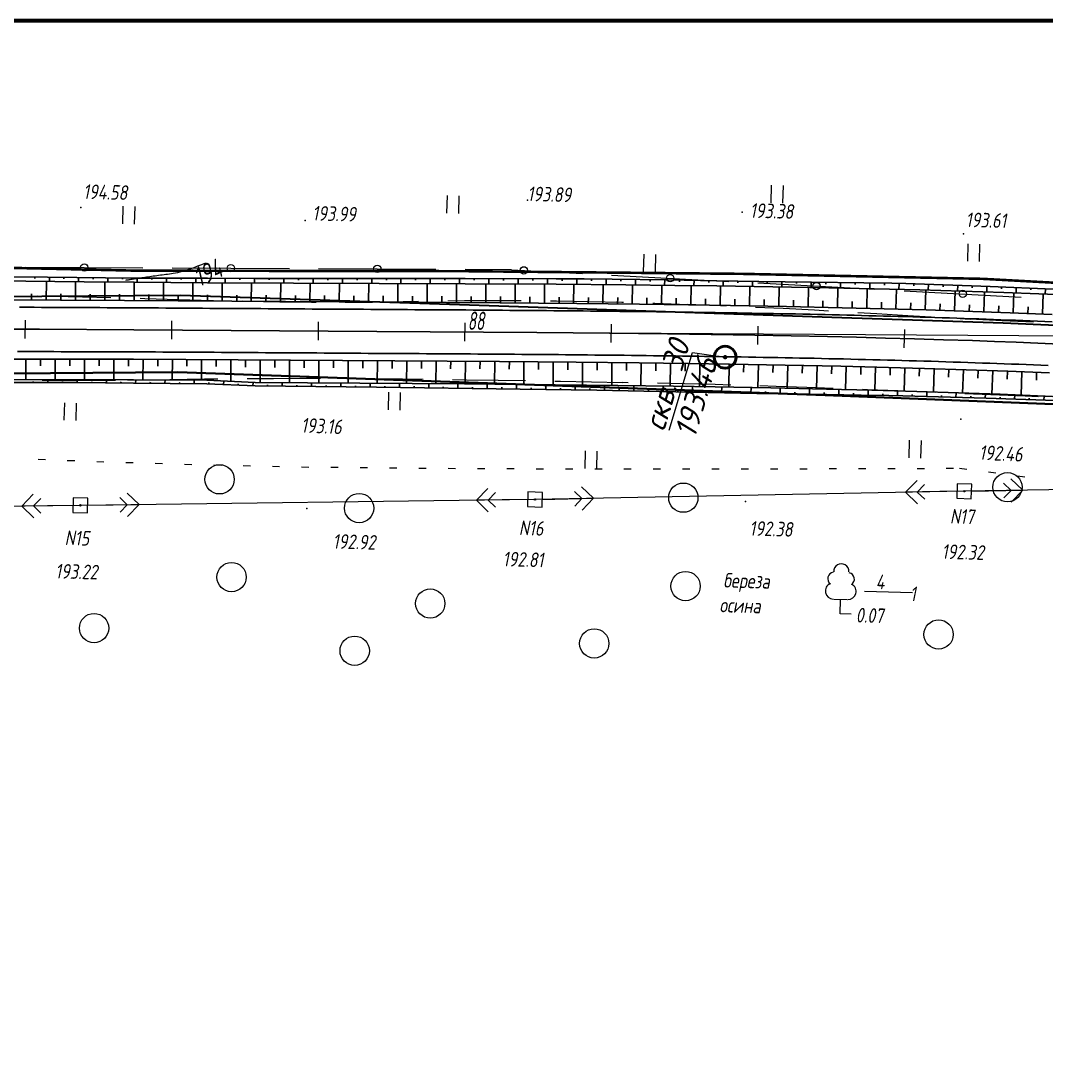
# Paper-space layout 'Лист1' of a CAD drawing. Header units: millimetres. Extents: x -631 to 409, y -3 to 286.
# Drawn here: x -25.3 to 114.6, y 143.5 to 286.5 of the extents above; entities that cross this region are included whole.
import ezdxf

# ---------------------------------------------------------------- set-up
doc = ezdxf.new("R2010")
doc.units = ezdxf.units.MM
doc.linetypes.add('CONTI', pattern=[0])
for name, color, linetype, lineweight in [('10', 1, 'Continuous', 35), ('геология', 7, 'Continuous', 20), ('КОПИЯ_ОСЬ_13_ОТКОСЫ', 7, 'Continuous', 30), ('КОПИЯ_ОСЬ_ГРАНИЦЫ_ПОЛОС', 7, 'Continuous', 30), ('ОСЬ_ВЕРХ_ПОКРЫТИЯ_ГРАНИЦЫ_ПОЛОС', 7, 'Continuous', 30), ('ОСЬ_ВЕРХ_ПОКРЫТИЯ_ОСЬ', 1, 'Continuous', 30)]:
    doc.layers.add(name, color=color, linetype=linetype, lineweight=lineweight)
for name, color, linetype in [('_Оформление', 7, 'Continuous'), ('_Ростелеком', 6, 'Continuous'), ('GOR_BDEFAULT', 212, 'CONTI'), ('NAD_MDEFAULT', 7, 'CONTI'), ('PI_OTDEFAULT', 172, 'CONTI'), ('PI_TTDEFAULT', 5, 'CONTI'), ('PLN_O', 7, 'CONTI'), ('SIT_LDEFAULT', 7, 'CONTI'), ('USLZNDEFAULT', 7, 'CONTI'), ('ZAPSKDEFAULT', 7, 'CONTI'), ('КОПИЯ_ОСЬ_ТАНГЕНСЫ', 1, 'Continuous'), ('ОСЬ_ВЕРХ_ПОКРЫТИЯ_ПИКЕТЫ', 1, 'Continuous')]:
    doc.layers.add(name, color=color, linetype=linetype)
doc.styles.add('eskd', font='isocpeur.ttf', dxfattribs={"width": 1.2, "height": 2})
doc.styles.add('SHRFT', font='isocpeui.ttf')
doc.styles.get("Standard").update_dxf_attribs({"font": 'isocpeui.ttf'})
doc.styles.add('ГОСТ', font='isocpeur.ttf', dxfattribs={"height": 4})
doc.linetypes.add('Связь', pattern='A,12.5,[130,ltypeshp.shx,S=1,R=-30,X=0,Y=0.9],1,[130,ltypeshp.shx,S=1,R=-30,X=0,Y=0.9],1,[130,ltypeshp.shx,S=1,R=-30,X=0,Y=0.9],4.5', length=19)

# ---------------------------------------------------------------- blocks, each defined once
blk = doc.blocks.new('BL_2011')
at = {"color": 0}
for p, q in [((0, 0), (0, 2.4)), ((1.6, 0), (1.6, 2.4))]:
    blk.add_line(p, q, dxfattribs=at)
blk = doc.blocks.new('BL_2004')
at = {"color": 0}
blk.add_circle((0, 0), 2, dxfattribs=at)
blk = doc.blocks.new('BL_27')
at = {"color": 0}
for p, q in [((1, 1), (-1, 1)), ((-1, 1), (-1, -1)), ((1, -1), (1, 1)), ((-1, -1), (1, -1))]:
    blk.add_line(p, q, dxfattribs=at)
blk.add_circle((0, 0), 0.1, dxfattribs=at)
blk = doc.blocks.new('BL_104')
at = {"color": 0}
for p, q in [((-0.9, 2), (0.9, 2)), ((0, 0), (0, 2)), ((1.5, 0), (0, 0))]:
    blk.add_line(p, q, dxfattribs=at)
for centre, radius, start, end in [((0, 5.8), 1.04, 358, 185), ((-0.94, 4.8), 0.88, 100, 235), ((0.94, 4.8), 0.88, 305, 80), ((-1, 3.1), 1.1, 115, 270), ((1, 3.1), 1.1, 270, 65)]:
    blk.add_arc(centre, radius, start, end, dxfattribs=at)

psp = doc.layouts.new('Лист1')

# ---------------------------------------------------------------- linework, layer by layer
at = {"layer": '10'}
for points in [[(363.15, 217.98), (270.61, 240.2), (270.61, 240.2), (165.72, 252.11), (138.5, 253.16), (135.53, 244.03), (108.75, 245.22), (85.35, 246.01), (35.89, 247.68), (-3.54, 249), (-54.06, 248.62), (-56.58, 258.29), (-92.37, 258.43), (-170.38, 249.03)], [(358.59, 198.79), (260.03, 220.95), (172.12, 231.93), (84.45, 235.37), (-3.92, 238.51), (-96.69, 237.8), (-169.26, 228.22), (-179.86, 225.38), (-179.86, 225.38), (-219.76, 204.92), (-333.48, 155.76), (-439.31, 106.41), (-511.15, 56.46), (-555.55, 25.63), (-567.6, 12.84)], [(-567.6, 12.84), (-555.55, 25.63), (-511.15, 56.46), (-439.31, 106.41), (-333.48, 155.76), (-219.76, 204.92), (-179.86, 225.38), (-179.86, 225.38), (-169.26, 228.22), (-96.69, 237.8), (-3.92, 238.51), (84.45, 235.37), (172.12, 231.93), (260.03, 220.95), (358.59, 198.79)]]:
    psp.add_lwpolyline(points, dxfattribs=at)
at = {"layer": '_Оформление', "lineweight": 70, "ltscale": 200}
psp.add_lwpolyline([(409.25, 286.47), (-630.97, 286.47), (-630.97, 0.59), (409.25, 0.59)], close=True, dxfattribs=at)
at = {"layer": '_Ростелеком', "color": 5, "linetype": 'Связь', "const_width": 0.35}
psp.add_lwpolyline([(362.62, 215.74), (359.57, 216.81), (326.08, 224.47), (287.84, 232.64), (256.85, 238.39), (230.59, 242.78), (202.55, 246.74), (170.95, 250.01), (152.88, 250.06), (137.33, 249.57), (105.95, 251.27), (73.11, 251.95), (34.78, 252.32), (-9.41, 252.38), (-55.31, 253.41), (-77.73, 256.3), (-104.02, 254.56), (-126.94, 251.99)], dxfattribs=at)
at = {"layer": 'GOR_BDEFAULT', "color": 212, "elevation": 194, "flags": 128}
psp.add_lwpolyline([(-0.11, 253.42), (-0.69, 253.19), (-1.22, 252.98), (-1.72, 252.79), (-2.16, 252.63), (-2.58, 252.5), (-2.97, 252.38), (-3.32, 252.28), (-3.65, 252.19), (-3.95, 252.11), (-4.24, 252.05), (-4.52, 252), (-4.78, 251.95), (-5.04, 251.91), (-5.29, 251.88), (-5.52, 251.85), (-5.78, 251.81), (-6.03, 251.78), (-6.27, 251.75), (-6.52, 251.71), (-6.77, 251.68), (-7.01, 251.65), (-7.25, 251.62), (-7.49, 251.58), (-7.72, 251.55), (-7.96, 251.51), (-8.19, 251.49), (-8.41, 251.45), (-8.63, 251.42), (-8.83, 251.4), (-9.03, 251.36), (-9.23, 251.34), (-9.4, 251.31), (-9.59, 251.29), (-9.75, 251.25), (-9.9, 251.24), (-10.06, 251.21), (-10.2, 251.19), (-10.33, 251.16), (-10.46, 251.15), (-10.58, 251.13), (-10.68, 251.11), (-10.78, 251.1), (-10.88, 251.09), (-10.95, 251.07), (-11.03, 251.06)], dxfattribs=at)
at = {"layer": 'NAD_MDEFAULT', "color": 0}
psp.add_line((89.84, 208.63), (96.4, 208.45), dxfattribs=at)
at = {"layer": 'PI_TTDEFAULT', "color": 5}
for p in [(43.84, 261.99, 193.89), (-17.15, 261.01, 194.58), (73.11, 260.37, 193.38), (13.47, 259.25, 193.99), (103.33, 257.43, 193.61), (103, 232.13, 192.46), (103.44, 222.28, 192.32), (-17.2, 220.35, 193.22), (44.85, 221.15, 192.81), (73.58, 220.89, 192.38), (13.71, 219.91, 192.92)]:
    psp.add_point(p, dxfattribs=at)
at = {"layer": 'PLN_O'}
for p, q in [((-24.67, 252.87), (-8.67, 252.79)), ((-4.67, 252.76), (11.33, 252.68)), ((15.32, 252.66), (31.33, 252.58)), ((35.33, 252.57), (41.65, 252.53)), ((41.65, 252.52), (51.32, 252)), ((55.31, 251.78), (71.29, 250.92)), ((75.28, 250.71), (91.26, 249.86)), ((95.25, 249.65), (111.23, 248.79))]:
    psp.add_line(p, q, dxfattribs=at)
for centre in [(-16.67, 252.83), (3.33, 252.73), (23.33, 252.63), (43.33, 252.43), (63.3, 251.35), (83.27, 250.29), (103.24, 249.22)]:
    psp.add_circle(centre, 0.5, dxfattribs=at)
at = {"layer": 'SIT_LDEFAULT', "color": 7}
for p, q in [((-20.86, 248.84), (-23.03, 248.91)), ((-16.92, 248.77), (-20.86, 248.85)), ((-13.03, 248.68), (-16.92, 248.78)), ((-8.41, 248.56), (-9.04, 248.58)), ((-3.82, 248.42), (-8.41, 248.56)), ((0.84, 248.29), (-3.82, 248.42)), ((0.96, 248.29), (0.84, 248.29)), ((5.5, 248.18), (4.96, 248.2)), ((10.03, 248.08), (5.5, 248.18)), ((14.34, 248.03), (10.03, 248.08)), ((14.96, 248.04), (14.34, 248.03)), ((22.69, 248.06), (18.96, 248.03)), ((26.86, 248.13), (22.69, 248.06)), ((28.97, 248.17), (26.86, 248.13)), ((35.21, 248.26), (32.95, 248.23)), ((39.38, 248.29), (35.21, 248.27)), ((42.95, 248.28), (39.38, 248.29)), ((47.81, 248.22), (46.96, 248.24)), ((52.21, 248.14), (47.81, 248.22)), ((56.69, 248.02), (52.21, 248.14)), ((56.95, 248.02), (56.69, 248.02)), ((61.21, 247.89), (60.95, 247.9)), ((65.72, 247.74), (61.21, 247.89)), ((70.16, 247.58), (65.72, 247.75)), ((70.95, 247.55), (70.17, 247.58)), ((78.75, 247.21), (74.95, 247.38)), ((83.01, 246.98), (78.75, 247.21)), ((84.92, 246.87), (83.01, 246.98)), ((91.51, 246.49), (88.92, 246.64)), ((95.76, 246.22), (91.51, 246.49)), ((98.91, 246.03), (95.76, 246.21)), ((104.27, 245.74), (102.89, 245.82)), ((108.63, 245.55), (104.27, 245.75)), ((112.88, 245.37), (108.63, 245.55)), ((-22.43, 237.45), (-22.15, 237.45)), ((-22.15, 237.44), (-18.19, 237.43)), ((-18.19, 237.43), (-14.05, 237.45)), ((-14.05, 237.45), (-12.43, 237.46)), ((-8.43, 237.5), (-4.98, 237.54)), ((-4.98, 237.54), (-0.24, 237.6)), ((-0.24, 237.6), (1.58, 237.62)), ((5.57, 237.65), (9.16, 237.68)), ((9.16, 237.68), (13.64, 237.69)), ((13.64, 237.69), (15.58, 237.69)), ((19.58, 237.65), (22.39, 237.64)), ((22.39, 237.65), (26.78, 237.61)), ((26.78, 237.61), (29.58, 237.58)), ((33.57, 237.52), (35.52, 237.49)), ((35.52, 237.49), (39.84, 237.43)), ((39.84, 237.43), (43.57, 237.37)), ((47.57, 237.3), (48.32, 237.28)), ((48.32, 237.29), (52.56, 237.22)), ((52.56, 237.22), (56.8, 237.14)), ((56.8, 237.15), (57.58, 237.13)), ((61.57, 237.06), (65.26, 236.99)), ((65.26, 236.99), (69.46, 236.88)), ((69.46, 236.87), (71.57, 236.82)), ((75.56, 236.69), (77.78, 236.62)), ((77.78, 236.62), (81.94, 236.49)), ((81.94, 236.48), (85.56, 236.35)), ((89.56, 236.19), (90.24, 236.17)), ((90.25, 236.18), (94.4, 236.01)), ((94.4, 236.01), (98.56, 235.84)), ((98.56, 235.84), (99.54, 235.8)), ((103.54, 235.63), (107.06, 235.49)), ((107.06, 235.49), (111.75, 235.3)), ((111.75, 235.29), (113.53, 235.22)), ((-22.98, 226.64), (-21.98, 226.6)), ((-18.99, 226.49), (-18.04, 226.46)), ((-18.04, 226.45), (-17.98, 226.45)), ((-14.98, 226.35), (-13.98, 226.31)), ((-10.98, 226.22), (-9.98, 226.18)), ((-6.99, 226.1), (-5.99, 226.06)), ((-2.99, 225.97), (-1.99, 225.93)), ((1.01, 225.87), (2.01, 225.85)), ((5.01, 225.78), (6, 225.75)), ((9, 225.69), (9.99, 225.66)), ((13, 225.59), (14, 225.58)), ((17, 225.55), (18, 225.54)), ((21, 225.51), (22, 225.51)), ((25, 225.47), (26, 225.46)), ((29.01, 225.43), (30.01, 225.43)), ((33.01, 225.41), (34.01, 225.4)), ((37.01, 225.39), (38.01, 225.38)), ((41.01, 225.36), (42.01, 225.36)), ((45, 225.34), (46, 225.34)), ((49.01, 225.34), (50.01, 225.33)), ((53, 225.33), (54, 225.32)), ((57, 225.33), (58, 225.32)), ((61, 225.32), (62, 225.32)), ((65.01, 225.32), (66.01, 225.33)), ((69, 225.32), (70.01, 225.32)), ((73, 225.33), (74, 225.33)), ((77.01, 225.34), (78.01, 225.34)), ((81.01, 225.34), (82.01, 225.35)), ((85.01, 225.36), (86.01, 225.37)), ((89.01, 225.37), (90.01, 225.37)), ((93.01, 225.39), (94.01, 225.39)), ((97.01, 225.4), (98.01, 225.4)), ((101, 225.41), (102, 225.41)), ((102.79, 225.42), (103.78, 225.29)), ((106.76, 224.91), (107.75, 224.78)), ((97.01, 223.76), (95.44, 222.13)), ((97.04, 222.16), (98.02, 223.18)), ((169.07, 223.33), (103.44, 222.28)), ((108.82, 223.37), (109.83, 222.38)), ((111.44, 222.41), (109.81, 223.99)), ((110.72, 224.39), (111.72, 224.26)), ((-23.63, 221.86), (-25.2, 220.24)), ((-9.2, 220.45), (-10.83, 222.03)), ((38.42, 222.67), (36.85, 221.05)), ((38.45, 221.07), (39.44, 222.09)), ((103.44, 222.28), (44.85, 221.15)), ((50.23, 222.25), (51.25, 221.28)), ((52.84, 221.31), (51.21, 222.88)), ((102.44, 222.27), (95.44, 222.13)), ((95.44, 222.13), (97.07, 220.56)), ((98.06, 221.18), (97.04, 222.16)), ((104.43, 222.3), (111.44, 222.41)), ((109.83, 222.38), (108.85, 221.37)), ((109.86, 220.79), (111.44, 222.41)), ((-17.2, 220.35), (-77.9, 219.5)), ((-18.2, 220.34), (-25.2, 220.24)), ((-25.2, 220.24), (-23.58, 218.66)), ((-23.6, 220.27), (-22.61, 221.28)), ((-22.58, 219.28), (-23.6, 220.27)), ((44.85, 221.15), (-17.2, 220.35)), ((-16.21, 220.37), (-9.2, 220.45)), ((-11.81, 221.42), (-10.8, 220.44)), ((-10.8, 220.44), (-11.79, 219.42)), ((-10.78, 218.84), (-9.2, 220.45)), ((43.85, 221.14), (36.85, 221.05)), ((36.85, 221.05), (38.47, 219.47)), ((39.46, 220.09), (38.45, 221.07)), ((45.84, 221.17), (52.84, 221.31)), ((51.25, 221.28), (50.27, 220.26)), ((51.27, 219.68), (52.84, 221.31))]:
    psp.add_line(p, q, dxfattribs=at)
at = {"layer": 'геология', "color": 1, "linetype": 'Continuous'}
for p, q in [((63.19, 230.59), (66.35, 241.22)), ((66.35, 241.22), (70.76, 240.56))]:
    psp.add_line(p, q, dxfattribs=at)
at = {"layer": 'геология', "color": 1, "linetype": 'Continuous', "lineweight": 50}
for radius in [1.5, 0.103]:
    psp.add_circle((70.81, 240.57), radius, dxfattribs=at)
at = {"layer": 'КОПИЯ_ОСЬ_13_ОТКОСЫ'}
for points in [[(-28.69, 251.54), (-21.67, 251.48), (-17.67, 251.43), (-9.87, 251.38), (-4.67, 251.36), (0.13, 251.34), (6.73, 251.32), (15.34, 251.31), (35.34, 251.32), (47.73, 251.27), (51.55, 251.25), (55.37, 251.22), (63, 251.12), (69.69, 251.01), (75.42, 250.91), (82.58, 250.83), (89.75, 250.74), (93.58, 250.67), (95.49, 250.64), (106.97, 250.23), (115.58, 249.87)], [(-28.69, 250.98), (-16.67, 250.88), (-9.87, 250.81), (0.13, 250.74), (35.33, 250.6), (47.73, 250.52), (57.27, 250.44), (63.95, 250.38), (69.67, 250.3), (77.32, 250.19), (84.96, 250.05), (91.17, 249.91), (97.38, 249.75), (108.85, 249.4), (118.42, 249.03)], [(-28.69, 250.98), (-16.67, 250.88), (-9.87, 250.81), (0.13, 250.74), (35.33, 250.6), (47.73, 250.52), (57.27, 250.44), (63.95, 250.38), (69.67, 250.3), (77.32, 250.19), (84.96, 250.05), (91.17, 249.91), (97.38, 249.75), (108.85, 249.4), (118.42, 249.03)], [(-23.44, 251.49), (-23.44, 251.31)], [(-21.87, 248.37), (-21.85, 250.92)], [(-21.44, 251.48), (-21.44, 250.92)], [(-19.44, 251.45), (-19.44, 251.27)], [(-17.87, 248.35), (-17.85, 250.89)], [(-17.44, 251.43), (-17.44, 250.89)], [(-15.44, 251.42), (-15.44, 251.24)], [(-13.87, 248.33), (-13.85, 250.85)], [(-13.44, 251.41), (-13.44, 250.85)], [(-11.44, 251.39), (-11.44, 251.21)], [(-9.87, 248.31), (-9.85, 250.81)], [(-9.44, 251.38), (-9.44, 250.81)], [(-7.44, 251.37), (-7.44, 251.18)], [(-5.87, 248.28), (-5.85, 250.79)], [(-5.44, 251.36), (-5.44, 250.78)], [(-3.44, 251.36), (-3.44, 251.16)], [(-1.87, 248.26), (-1.85, 250.76)], [(-1.44, 251.34), (-1.44, 250.76)], [(0.56, 251.34), (0.56, 251.14)], [(2.13, 248.23), (2.15, 250.74)], [(2.56, 251.33), (2.56, 250.73)], [(4.56, 251.33), (4.56, 251.13)], [(6.13, 248.2), (6.15, 250.72)], [(6.56, 251.32), (6.56, 250.72)], [(8.56, 251.32), (8.56, 251.12)], [(10.13, 248.18), (10.15, 250.7)], [(10.56, 251.32), (10.56, 250.7)], [(12.56, 251.32), (12.56, 251.11)], [(14.13, 248.15), (14.15, 250.69)], [(14.56, 251.31), (14.56, 250.68)], [(16.56, 251.31), (16.56, 251.1)], [(18.13, 248.13), (18.15, 250.67)], [(18.56, 251.32), (18.56, 250.67)], [(20.56, 251.32), (20.56, 251.1)], [(22.13, 248.1), (22.15, 250.65)], [(22.56, 251.32), (22.56, 250.65)], [(24.56, 251.32), (24.56, 251.1)], [(26.13, 248.07), (26.15, 250.64)], [(26.56, 251.32), (26.56, 250.63)], [(28.56, 251.32), (28.56, 251.09)], [(30.13, 248.05), (30.15, 250.62)], [(30.56, 251.32), (30.56, 250.62)], [(32.56, 251.32), (32.56, 251.09)], [(34.13, 248.02), (34.15, 250.6)], [(34.56, 251.32), (34.56, 250.6)], [(36.56, 251.32), (36.56, 251.08)], [(38.13, 247.99), (38.15, 250.58)], [(38.56, 251.31), (38.56, 250.58)], [(40.56, 251.3), (40.56, 251.06)], [(42.13, 247.96), (42.15, 250.56)], [(42.56, 251.29), (42.56, 250.55)], [(44.56, 251.28), (44.56, 251.04)], [(46.13, 247.93), (46.15, 250.53)], [(46.56, 251.27), (46.56, 250.53)], [(48.56, 251.27), (48.56, 251.02)], [(50.13, 247.9), (50.15, 250.5)], [(50.56, 251.26), (50.56, 250.5)], [(52.56, 251.25), (52.56, 250.99)], [(54.13, 247.85), (54.16, 250.47)], [(54.56, 251.23), (54.55, 250.47)], [(56.56, 251.2), (56.56, 250.95)], [(58.13, 247.81), (58.16, 250.44)], [(58.56, 251.17), (58.55, 250.43)], [(60.56, 251.15), (60.56, 250.9)], [(62.13, 247.76), (62.16, 250.39)], [(62.56, 251.12), (62.55, 250.39)], [(64.56, 251.09), (64.56, 250.85)], [(66.13, 247.71), (66.17, 250.35)], [(66.56, 251.06), (66.55, 250.34)], [(68.56, 251.03), (68.56, 250.79)], [(70.13, 247.65), (70.17, 250.3)], [(70.56, 251), (70.55, 250.29)], [(72.56, 250.96), (72.56, 250.73)], [(74.13, 247.59), (74.18, 250.24)], [(74.56, 250.92), (74.55, 250.23)], [(76.56, 250.9), (76.56, 250.67)], [(78.13, 247.51), (78.18, 250.17)], [(78.56, 250.88), (78.55, 250.17)], [(80.56, 250.86), (80.56, 250.62)], [(82.56, 250.83), (82.55, 250.09)], [(84.56, 250.81), (84.56, 250.56)], [(86.56, 250.78), (86.55, 250.01)], [(88.56, 250.75), (88.56, 250.5)], [(90.56, 250.72), (90.55, 249.92)], [(92.56, 250.69), (92.55, 250.42)], [(94.56, 250.65), (94.54, 249.83)], [(96.56, 250.6), (96.55, 250.32)], [(98.56, 250.53), (98.53, 249.72)], [(100.55, 250.46), (100.55, 250.19)], [(102.55, 250.39), (102.53, 249.59)], [(104.55, 250.32), (104.54, 250.05)], [(106.55, 250.25), (106.52, 249.47)], [(108.55, 250.17), (108.54, 249.91)], [(-23.87, 248.38), (-23.86, 249.24)], [(-19.87, 248.36), (-19.86, 249.21)], [(-15.87, 248.34), (-15.86, 249.19)], [(-11.87, 248.32), (-11.86, 249.16)], [(-7.87, 248.3), (-7.86, 249.13)], [(-3.87, 248.27), (-3.86, 249.1)], [(0.13, 248.24), (0.14, 249.08)], [(4.13, 248.22), (4.14, 249.05)], [(8.13, 248.19), (8.14, 249.03)], [(12.13, 248.16), (12.14, 249.01)], [(16.13, 248.14), (16.14, 248.98)], [(20.13, 248.11), (20.14, 248.96)], [(24.13, 248.09), (24.14, 248.94)], [(28.13, 248.06), (28.14, 248.91)], [(32.13, 248.03), (32.14, 248.89)], [(36.13, 248.01), (36.14, 248.87)], [(40.13, 247.98), (40.14, 248.84)], [(44.13, 247.95), (44.14, 248.81)], [(48.13, 247.91), (48.14, 248.78)], [(52.13, 247.88), (52.14, 248.74)], [(82.13, 247.43), (82.18, 250.1)], [(86.13, 247.35), (86.19, 250.02)], [(90.13, 247.24), (90.2, 249.93)], [(94.12, 247.14), (94.2, 249.84)], [(98.12, 247.03), (98.19, 249.73)], [(102.12, 246.9), (102.21, 249.6)], [(106.12, 246.77), (106.21, 249.48)], [(110.12, 246.63), (110.22, 249.34)], [(110.55, 250.08), (110.52, 249.33)], [(112.55, 250), (112.54, 249.75)], [(114.11, 246.47), (114.22, 249.19)], [(114.54, 249.91), (114.51, 249.18)], [(-28.7, 248.41), (-11.18, 248.32), (40.08, 247.98), (50.56, 247.89), (59.14, 247.8), (65.82, 247.72), (71.54, 247.63), (79.17, 247.49), (86.8, 247.33), (98.26, 247.03), (109.71, 246.65), (115.44, 246.42)], [(56.13, 247.83), (56.14, 248.71)], [(60.13, 247.79), (60.14, 248.66)], [(64.13, 247.74), (64.14, 248.61)], [(68.13, 247.68), (68.14, 248.56)], [(72.13, 247.62), (72.14, 248.5)], [(76.13, 247.55), (76.15, 248.44)], [(80.13, 247.47), (80.15, 248.36)], [(84.13, 247.39), (84.15, 248.28)], [(88.13, 247.3), (88.15, 248.19)], [(92.13, 247.19), (92.15, 248.09)], [(96.12, 247.09), (96.15, 247.99)], [(100.12, 246.97), (100.15, 247.87)], [(104.12, 246.83), (104.15, 247.73)], [(108.12, 246.7), (108.15, 247.6)], [(112.11, 246.55), (112.15, 247.46)], [(-28.72, 240.32), (-9.94, 240.31), (40.02, 239.98), (50.49, 239.89), (59.05, 239.8), (65.71, 239.72), (71.41, 239.63), (79.02, 239.5), (86.62, 239.33), (98.02, 239.03), (109.41, 238.65), (115.1, 238.43)], [(-24.65, 240.32), (-24.65, 237.52)], [(-22.65, 240.32), (-22.65, 239.38)], [(-20.65, 240.32), (-20.65, 237.51)], [(-18.65, 240.32), (-18.65, 239.38)], [(-16.65, 240.32), (-16.65, 237.51)], [(-14.65, 240.31), (-14.65, 239.38)], [(-12.65, 240.31), (-12.65, 237.5)], [(-10.65, 240.31), (-10.65, 239.37)], [(-8.65, 240.3), (-8.67, 237.49)], [(-6.65, 240.29), (-6.65, 239.35)], [(-4.65, 240.27), (-4.67, 237.47)], [(-2.65, 240.26), (-2.65, 239.33)], [(-0.65, 240.25), (-0.67, 237.44)], [(1.35, 240.24), (1.35, 239.3)], [(3.35, 240.22), (3.33, 237.28)], [(5.35, 240.21), (5.35, 239.23)], [(7.35, 240.2), (7.33, 237.12)], [(9.35, 240.18), (9.35, 239.16)], [(11.35, 240.17), (11.33, 237.09)], [(13.35, 240.16), (13.35, 239.13)], [(15.35, 240.14), (15.33, 237.06)], [(17.35, 240.13), (17.35, 239.1)], [(19.35, 240.12), (19.33, 237.03)], [(21.35, 240.1), (21.35, 239.08)], [(23.35, 240.09), (23.33, 237)], [(25.35, 240.08), (25.35, 239.05)], [(27.35, 240.06), (27.33, 236.97)], [(29.35, 240.05), (29.35, 239.02)], [(31.35, 240.04), (31.33, 236.95)], [(33.35, 240.03), (33.34, 238.99)], [(35.35, 240.01), (35.33, 236.92)], [(37.35, 240), (37.34, 238.97)], [(39.35, 239.99), (39.33, 236.88)], [(41.35, 239.97), (41.34, 238.94)], [(43.35, 239.95), (43.33, 236.85)], [(45.35, 239.94), (45.34, 238.9)], [(47.35, 239.92), (47.32, 236.81)], [(49.35, 239.9), (49.34, 238.87)], [(51.35, 239.88), (51.32, 236.77)], [(53.35, 239.86), (53.34, 238.82)], [(55.35, 239.84), (55.32, 236.72)], [(57.35, 239.82), (57.34, 238.78)], [(59.35, 239.8), (59.31, 236.67)], [(61.35, 239.77), (61.34, 238.73)], [(63.35, 239.75), (63.31, 236.62)], [(65.35, 239.72), (65.34, 238.68)], [(67.35, 239.69), (67.3, 236.56)], [(69.35, 239.66), (69.33, 238.62)], [(71.35, 239.63), (71.3, 236.49)], [(73.35, 239.6), (73.33, 238.55)], [(75.35, 239.56), (75.29, 236.42)], [(77.35, 239.53), (77.33, 238.48)], [(79.35, 239.49), (79.29, 236.34)], [(81.35, 239.45), (81.33, 238.4)], [(83.35, 239.41), (83.28, 236.25)], [(85.35, 239.36), (85.32, 238.31)], [(87.35, 239.32), (87.26, 236.16)], [(89.35, 239.26), (89.32, 238.21)], [(91.34, 239.21), (91.26, 236.06)], [(93.34, 239.16), (93.32, 238.11)], [(95.34, 239.1), (95.26, 235.94)], [(97.34, 239.05), (97.31, 238)], [(99.34, 238.99), (99.24, 235.82)], [(101.34, 238.92), (101.31, 237.86)], [(103.34, 238.86), (103.23, 235.68)], [(105.34, 238.79), (105.3, 237.73)], [(107.34, 238.72), (107.23, 235.54)], [(-28.73, 237.52), (-10.75, 237.5), (-9.95, 237.5), (0.05, 237.43), (6.64, 237.12), (35.24, 236.92), (47.61, 236.81), (56.16, 236.71), (63.76, 236.61), (69.46, 236.52), (77.06, 236.39), (84.65, 236.22), (90.81, 236.07), (96.98, 235.89), (108.34, 235.51), (114.49, 235.26), (120.64, 234.98)], [(-28.73, 237.52), (-10.75, 237.5), (-9.95, 237.5), (0.05, 237.43), (6.64, 237.12), (35.24, 236.92), (47.61, 236.81), (56.16, 236.71), (63.76, 236.61), (69.46, 236.52), (77.06, 236.39), (84.65, 236.22), (90.81, 236.07), (96.98, 235.89), (108.34, 235.51), (114.49, 235.26), (120.64, 234.98)], [(-21.66, 237.12), (-21.66, 237.51)], [(-17.66, 237.12), (-17.65, 237.51)], [(-13.66, 237.08), (-13.65, 237.51)], [(-9.66, 237.05), (-9.65, 237.5)], [(-5.66, 237.01), (-5.65, 237.47)], [(-1.66, 236.97), (-1.65, 237.45)], [(2.34, 236.85), (2.36, 237.32)], [(109.34, 238.65), (109.3, 237.59)], [(111.33, 238.58), (111.21, 235.39)], [(113.33, 238.5), (113.29, 237.44)], [(-28.73, 237.11), (-17.75, 237.12), (-13.76, 237.08), (-9.96, 237.05), (0.04, 236.95), (6.64, 236.67), (23.24, 236.49), (42.85, 236.22), (53.3, 236.06), (61.85, 235.91), (75.15, 235.63), (82.26, 235.53), (89.37, 235.41), (93.17, 235.33), (95.06, 235.29), (106.43, 234.97), (115.89, 234.64)], [(-23.66, 237.11), (-23.66, 237.25)], [(-19.66, 237.12), (-19.66, 237.25)], [(-15.66, 237.1), (-15.65, 237.23)], [(-11.66, 237.07), (-11.65, 237.21)], [(-7.66, 237.03), (-7.65, 237.18)], [(-3.66, 236.99), (-3.65, 237.14)], [(0.34, 236.94), (0.35, 237.1)], [(4.34, 236.77), (4.35, 236.92)], [(6.34, 236.68), (6.36, 237.14)], [(8.34, 236.65), (8.34, 236.8)], [(10.34, 236.63), (10.34, 237.1)], [(12.34, 236.6), (12.34, 236.76)], [(14.34, 236.58), (14.34, 237.07)], [(16.34, 236.56), (16.34, 236.72)], [(18.34, 236.54), (18.34, 237.04)], [(20.34, 236.52), (20.34, 236.68)], [(22.34, 236.5), (22.34, 237.01)], [(24.34, 236.47), (24.34, 236.64)], [(26.34, 236.44), (26.34, 236.98)], [(28.34, 236.42), (28.34, 236.6)], [(30.34, 236.39), (30.34, 236.95)], [(32.34, 236.36), (32.34, 236.55)], [(34.34, 236.34), (34.34, 236.92)], [(36.34, 236.31), (36.34, 236.5)], [(38.33, 236.28), (38.34, 236.89)], [(40.33, 236.25), (40.34, 236.46)], [(42.33, 236.23), (42.34, 236.85)], [(44.33, 236.2), (44.34, 236.41)], [(46.33, 236.17), (46.34, 236.82)], [(48.33, 236.13), (48.34, 236.35)], [(50.33, 236.1), (50.34, 236.78)], [(52.33, 236.07), (52.34, 236.3)], [(54.33, 236.04), (54.35, 236.73)], [(56.33, 236), (56.34, 236.24)], [(58.33, 235.97), (58.35, 236.68)], [(60.33, 235.93), (60.34, 236.17)], [(62.33, 235.9), (62.35, 236.63)], [(64.33, 235.86), (64.34, 236.1)], [(66.33, 235.81), (66.35, 236.57)], [(68.33, 235.77), (68.34, 236.02)], [(70.33, 235.73), (70.35, 236.51)], [(72.33, 235.69), (72.34, 235.95)], [(74.33, 235.64), (74.35, 236.44)], [(76.33, 235.61), (76.33, 235.88)], [(78.33, 235.59), (78.34, 236.36)], [(82.33, 235.53), (82.34, 236.28)], [(86.33, 235.46), (86.34, 236.18)], [(90.33, 235.39), (90.34, 236.08)], [(94.33, 235.3), (94.34, 235.97)], [(80.33, 235.56), (80.33, 235.81)], [(84.33, 235.49), (84.33, 235.74)], [(88.33, 235.42), (88.33, 235.67)], [(92.33, 235.35), (92.33, 235.58)], [(96.33, 235.25), (96.33, 235.47)], [(98.32, 235.2), (98.34, 235.85)], [(100.32, 235.14), (100.33, 235.36)], [(102.32, 235.09), (102.34, 235.71)], [(104.32, 235.03), (104.33, 235.24)], [(106.32, 234.98), (106.34, 235.57)], [(108.32, 234.91), (108.33, 235.11)], [(110.32, 234.84), (110.34, 235.43)], [(112.32, 234.78), (112.33, 234.97)], [(114.32, 234.7), (114.34, 235.27)]]:
    psp.add_lwpolyline(points, dxfattribs=at)
at = {"layer": 'КОПИЯ_ОСЬ_ГРАНИЦЫ_ПОЛОС'}
psp.add_lwpolyline([(115.46, 245.42), (114.45, 245.46), (113.45, 245.5), (112.45, 245.54), (111.45, 245.58), (110.45, 245.62), (109.45, 245.65), (108.45, 245.69), (107.45, 245.73), (106.45, 245.76), (105.45, 245.8), (104.45, 245.83), (103.45, 245.87), (102.45, 245.9), (101.45, 245.93), (100.45, 245.96), (99.44, 245.99), (98.44, 246.02), (97.44, 246.05), (96.44, 246.08), (95.44, 246.11), (94.44, 246.14), (93.44, 246.17), (92.44, 246.19), (91.44, 246.22), (90.44, 246.24), (89.44, 246.27), (88.44, 246.29), (87.44, 246.32), (86.44, 246.34), (85.44, 246.36), (84.44, 246.39), (83.43, 246.41), (82.43, 246.43), (81.43, 246.45), (80.43, 246.47), (79.43, 246.49), (78.43, 246.51), (77.43, 246.53), (76.43, 246.55), (75.43, 246.56), (74.43, 246.58), (73.43, 246.6), (72.43, 246.62), (71.43, 246.63), (70.43, 246.65), (69.43, 246.66), (68.43, 246.68), (67.43, 246.69), (66.43, 246.71), (65.43, 246.72), (64.43, 246.73), (63.43, 246.75), (62.43, 246.76), (61.43, 246.77), (60.43, 246.79), (59.43, 246.8), (58.43, 246.81), (57.43, 246.82), (56.43, 246.83), (55.43, 246.84), (54.43, 246.85), (53.43, 246.86), (52.43, 246.87), (51.43, 246.88), (50.43, 246.89), (49.43, 246.9), (48.43, 246.91), (47.43, 246.92), (46.43, 246.93), (45.43, 246.94), (44.43, 246.95), (43.43, 246.96), (42.43, 246.96), (41.43, 246.97), (40.43, 246.98), (39.43, 246.99), (38.43, 246.99), (37.43, 247), (36.43, 247.01), (35.43, 247.02), (34.43, 247.02), (33.43, 247.03), (32.43, 247.04), (31.43, 247.04), (30.43, 247.05), (29.44, 247.06), (28.44, 247.06), (27.44, 247.07), (26.44, 247.08), (25.44, 247.08), (24.44, 247.09), (23.44, 247.09), (22.44, 247.1), (21.44, 247.11), (20.44, 247.11), (19.44, 247.12), (18.44, 247.13), (17.44, 247.13), (16.45, 247.14), (15.45, 247.15), (14.45, 247.15), (13.45, 247.16), (12.45, 247.17), (11.45, 247.17), (10.45, 247.18), (9.45, 247.18), (8.45, 247.19), (7.45, 247.2), (6.45, 247.2), (5.45, 247.21), (4.45, 247.22), (3.46, 247.22), (2.46, 247.23), (1.46, 247.24), (0.46, 247.24), (-0.54, 247.25), (-1.54, 247.26), (-2.54, 247.26), (-3.54, 247.27), (-4.54, 247.27), (-5.54, 247.28), (-6.54, 247.29), (-7.54, 247.29), (-8.54, 247.3), (-9.53, 247.31), (-10.53, 247.31), (-11.53, 247.32), (-12.53, 247.33), (-13.53, 247.33), (-14.53, 247.34), (-15.53, 247.34), (-16.53, 247.35), (-17.53, 247.36), (-18.53, 247.36), (-19.53, 247.37), (-20.53, 247.37), (-21.53, 247.38), (-22.53, 247.38), (-23.53, 247.39), (-24.53, 247.39), (-25.53, 247.4)], dxfattribs=at)
at = {"layer": 'КОПИЯ_ОСЬ_ТАНГЕНСЫ'}
psp.add_line((-61.68, 244.64), (135.32, 243.38), dxfattribs=at)
at = {"layer": 'ОСЬ_ВЕРХ_ПОКРЫТИЯ_ГРАНИЦЫ_ПОЛОС'}
for points in [[(-28.7, 248.41), (-11.18, 248.32), (40.08, 247.98), (50.56, 247.89), (59.14, 247.8), (65.82, 247.72), (71.54, 247.63), (79.17, 247.49), (86.8, 247.33), (98.26, 247.03), (109.71, 246.65), (115.44, 246.42)], [(-28.72, 240.32), (-9.94, 240.31), (40.02, 239.98), (50.49, 239.89), (59.05, 239.8), (65.71, 239.72), (71.41, 239.63), (79.02, 239.5), (86.62, 239.33), (98.02, 239.03), (109.41, 238.65), (115.1, 238.43)], [(114.89, 239.44), (113.89, 239.48), (112.9, 239.52), (111.9, 239.56), (110.9, 239.6), (109.91, 239.63), (108.91, 239.67), (107.91, 239.71), (106.92, 239.74), (105.92, 239.78), (104.92, 239.81), (103.92, 239.85), (102.93, 239.88), (101.93, 239.91), (100.93, 239.94), (99.94, 239.98), (98.94, 240.01), (97.94, 240.04), (96.94, 240.07), (95.95, 240.09), (94.95, 240.12), (93.95, 240.15), (92.96, 240.18), (91.96, 240.2), (90.96, 240.23), (89.96, 240.25), (88.97, 240.28), (87.97, 240.3), (86.97, 240.33), (85.97, 240.35), (84.97, 240.37), (83.98, 240.39), (82.98, 240.42), (81.98, 240.44), (80.98, 240.46), (79.99, 240.48), (78.99, 240.5), (77.99, 240.52), (76.99, 240.53), (75.99, 240.55), (75, 240.57), (74, 240.59), (73, 240.61), (72, 240.62), (71, 240.64), (70, 240.65), (69.01, 240.67), (68.01, 240.68), (67.01, 240.7), (66.01, 240.71), (65.01, 240.73), (64.01, 240.74), (63.02, 240.75), (62.02, 240.77), (61.02, 240.78), (60.02, 240.79), (59.02, 240.8), (58.02, 240.81), (57.02, 240.83), (56.03, 240.84), (55.03, 240.85), (54.03, 240.86), (53.03, 240.87), (52.03, 240.88), (51.03, 240.89), (50.03, 240.9), (49.03, 240.91), (48.04, 240.92), (47.04, 240.92), (46.04, 240.93), (45.04, 240.94), (44.04, 240.95), (43.04, 240.96), (42.04, 240.97), (41.04, 240.97), (40.04, 240.98), (39.04, 240.99), (38.05, 241), (37.05, 241), (36.05, 241.01), (35.05, 241.02), (34.05, 241.02), (33.05, 241.03), (32.05, 241.04), (31.05, 241.05), (30.05, 241.05), (29.05, 241.06), (28.05, 241.06), (27.05, 241.07), (26.05, 241.08), (25.05, 241.08), (24.05, 241.09), (23.05, 241.1), (22.06, 241.1), (21.06, 241.11), (20.06, 241.12), (19.06, 241.12), (18.06, 241.13), (17.06, 241.14), (16.06, 241.14), (15.06, 241.15), (14.06, 241.16), (13.06, 241.16), (12.06, 241.17), (11.06, 241.17), (10.06, 241.18), (9.06, 241.19), (8.06, 241.19), (7.06, 241.2), (6.06, 241.21), (5.06, 241.21), (4.06, 241.22), (3.06, 241.23), (2.06, 241.23), (1.07, 241.24), (0.07, 241.24), (-0.93, 241.25), (-1.93, 241.26), (-2.93, 241.26), (-3.93, 241.27), (-4.93, 241.28), (-5.93, 241.28), (-6.93, 241.29), (-7.93, 241.3), (-8.93, 241.3), (-9.93, 241.31), (-10.92, 241.31), (-11.91, 241.31), (-12.9, 241.31), (-13.89, 241.32), (-14.88, 241.32), (-15.87, 241.32), (-16.87, 241.32), (-17.86, 241.32), (-18.85, 241.32), (-19.84, 241.32), (-20.83, 241.33), (-21.82, 241.33), (-22.81, 241.33), (-23.8, 241.33), (-24.79, 241.33), (-25.78, 241.33)]]:
    psp.add_lwpolyline(points, dxfattribs=at)
at = {"layer": 'ОСЬ_ВЕРХ_ПОКРЫТИЯ_ОСЬ'}
psp.add_lwpolyline([(-29.73, 244.41), (-22.79, 244.39), (-9.91, 244.31), (-9.91, 244.31), (23.28, 244.1), (23.28, 244.1), (45.09, 243.94), (55.01, 243.85), (62.94, 243.75), (68.89, 243.67), (74.84, 243.57), (79.8, 243.48), (84.76, 243.38), (88.72, 243.29), (92.69, 243.19), (96.66, 243.08), (100.62, 242.96), (104.59, 242.83), (107.56, 242.72), (110.53, 242.61), (113.5, 242.5), (116.48, 242.37)], dxfattribs=at)
at = {"layer": 'ОСЬ_ВЕРХ_ПОКРЫТИЯ_ПИКЕТЫ'}
for p, q in [((-24.72, 243.14), (-24.7, 245.64)), ((-4.72, 243.03), (-4.7, 245.53)), ((15.28, 242.9), (15.3, 245.4)), ((35.28, 242.77), (35.3, 245.27)), ((35.28, 242.77), (35.3, 245.27)), ((55.27, 242.59), (55.3, 245.09)), ((75.26, 242.32), (75.31, 244.82)), ((95.25, 241.86), (95.32, 244.36))]:
    psp.add_line(p, q, dxfattribs=at)

# ---------------------------------------------------------------- block references
at = {"layer": 'USLZNDEFAULT', "color": 7, "rotation": 358.4120607792389}
for name, p in [('BL_27', (103.44, 222.28)), ('BL_27', (44.85, 221.15)), ('BL_27', (-17.2, 220.35)), ('BL_104', (86.5, 205.52))]:
    psp.add_blockref(name, p, dxfattribs=at)
at = {"layer": 'ZAPSKDEFAULT', "color": 7, "rotation": 358.4120607792389}
for name, p in [('BL_2011', (77.09, 261.65)), ('BL_2011', (32.84, 260.23)), ('BL_2011', (-11.41, 258.8)), ('BL_2011', (103.93, 253.66)), ('BL_2011', (59.68, 252.23)), ('BL_2011', (24.85, 233.39)), ('BL_2011', (-19.4, 231.96)), ('BL_2011', (95.93, 226.83)), ('BL_2011', (51.68, 225.4)), ('BL_2004', (1.79, 223.9)), ('BL_2004', (109.35, 222.83)), ('BL_2004', (65.1, 221.4)), ('BL_2004', (20.85, 219.97)), ('BL_2004', (3.44, 210.55)), ('BL_2004', (65.4, 209.32)), ('BL_2004', (30.56, 206.95)), ('BL_2004', (-15.34, 203.59)), ('BL_2004', (99.95, 202.72)), ('BL_2004', (52.94, 201.5)), ('BL_2004', (20.24, 200.5))]:
    psp.add_blockref(name, p, dxfattribs=at)

# ---------------------------------------------------------------- texts
at = {"layer": 'GOR_BDEFAULT', "color": 212, "style": 'SHRFT', "width": 0.75}
psp.add_text('194', height=2.625, rotation=24.6605, dxfattribs=at).set_placement((-1.02, 250.11, 194))
at = {"layer": 'NAD_MDEFAULT', "color": 7, "style": 'eskd', "oblique": 10, "width": 0.8}
for s, rotation, p in [('N17', 358.1429, (101.49, 217.88)), ('N16', 358.1429, (42.65, 216.3)), ('N15', 358.1429, (-19.35, 214.94)), (' береза', 358.4121, (69.53, 209.17)), (' 4', 358.4121, (90.34, 208.95)), (' 1', 358.4121, (95.02, 207.31)), ('осина', 358.4121, (70.03, 205.76)), (' 0.07', 358.4121, (87.62, 204.4))]:
    psp.add_text(s, height=2, rotation=rotation, dxfattribs=at).set_placement(p)
at = {"layer": 'PI_OTDEFAULT', "color": 172, "style": 'eskd', "oblique": 10, "width": 0.8}
for s, rotation, p in [('194.58', 358.4121, (-16.82, 262.19)), ('193.89', 358.4121, (43.82, 261.89)), ('193.38', 358.4121, (74.19, 259.61)), ('193.99', 358.4121, (14.46, 259.24)), ('193.61', 358.4121, (103.65, 258.35)), ('193.16', 357.4121, (12.91, 230.3)), ('192.46', 357.4121, (105.47, 226.57)), ('192.38', 358.4121, (74.12, 216.22)), ('192.92', 358.4121, (17.25, 214.45)), ('192.32', 358.4121, (100.37, 213.05)), ('192.81', 358.4121, (40.45, 212.04)), ('193.22', 358.4121, (-20.63, 210.38))]:
    psp.add_text(s, height=2, rotation=rotation, dxfattribs=at).set_placement(p)
at = {"layer": 'геология', "color": 1, "style": 'ГОСТ', "oblique": 15}
for s, p in [('скв. 30', (62.47, 230.29)), ('193.46', (66.67, 229.33))]:
    psp.add_text(s, height=3, rotation=73.5121, dxfattribs=at).set_placement(p)
at = {"layer": 'ОСЬ_ВЕРХ_ПОКРЫТИЯ_ПИКЕТЫ', "width": 0.6}
psp.add_text('88', height=2.5, rotation=359.5973, dxfattribs=at).set_placement((35.67, 244.3))

doc.saveas('drawing.dxf')
